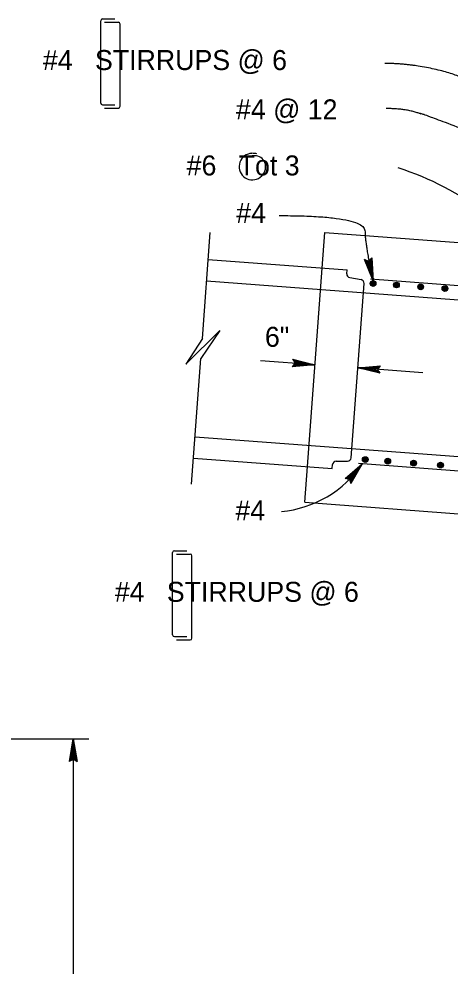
# Model space of a CAD drawing. Extents: x -879 to 881, y -471 to 715.
# Drawn here: x -316.4 to -165.4, y -102.7 to 229 of the extents above; entities that cross this region are included whole.
import ezdxf

# ---------------------------------------------------------------- set-up
doc = ezdxf.new("R2010")
doc.units = 0
for name, color, linetype in [('align_CULVERT', 7, 'Continuous'), ('align_CULVERT-anno', 7, 'Continuous'), ('str_Reinforcement-A', 7, 'Continuous')]:
    doc.layers.add(name, color=color, linetype=linetype)

msp = doc.modelspace()

# ---------------------------------------------------------------- linework, layer by layer
at = {"layer": 'align_CULVERT'}
for p, q in [((-210.18, 141.74), (-209.25, 154.21)), ((-209.25, 154.21), (-144.27, 149.36)), ((-250.07, 144.71), (-201.45, 141.09)), ((-215.36, 72.2), (-210.18, 141.74)), ((-201.56, 139.72), (-201.45, 141.09)), ((-250.63, 137.23), (-124.27, 127.82)), ((-200.53, 138.4), (-196.57, 137.7)), ((-200.09, 75.33), (-195.54, 136.38)), ((-254.69, 82.65), (-124.27, 72.93)), ((-255.25, 75.17), (-206.64, 71.54)), ((-205.32, 74.07), (-201.3, 74.17)), ((-216.29, 59.73), (-215.36, 72.2)), ((-206.64, 71.54), (-206.53, 72.91)), ((-216.29, 59.73), (-144.27, 54.36))]:
    msp.add_line(p, q, dxfattribs=at)
for centre, start, end in [((-200.31, 139.63), 175.7981, 259.9275), ((-196.78, 136.47), 355.7976, 80.053), ((-205.29, 72.82), 91.4751, 175.8278), ((-201.33, 75.42), 271.4629, 355.7335)]:
    msp.add_arc(centre, 1.25, start, end, dxfattribs=at)
at = {"layer": 'align_CULVERT-anno'}
for p, q in [((-252.12, 117.12), (-249.36, 154.16)), ((-194.66, 144.44), (-195.39, 144.69)), ((-192.34, 137.31), (-195.39, 144.69)), ((-192.34, 137.31), (-195.03, 144.57)), ((-194.66, 144.44), (-192.34, 137.31)), ((-193.93, 144.2), (-194.66, 144.44)), ((-194.29, 144.32), (-192.34, 137.31)), ((-193.38, 144.74), (-193.93, 144.2)), ((-193.93, 144.2), (-192.34, 137.31)), ((-192.34, 137.31), (-193.65, 144.47)), ((-193.38, 144.74), (-192.83, 145.28)), ((-192.34, 137.31), (-193.38, 144.74)), ((-193.1, 145.01), (-192.34, 137.31)), ((-192.83, 145.28), (-192.34, 137.31)), ((-257.92, 108.1), (-246.02, 119.86)), ((-246.02, 119.86), (-252.65, 110.12)), ((-252.12, 117.12), (-257.92, 108.1)), ((-255.93, 66.02), (-252.65, 110.12)), ((-220.1, 109.1), (-220.46, 109.78)), ((-220.46, 109.78), (-212.7, 107.89)), ((-220.28, 109.44), (-212.7, 107.89)), ((-212.7, 107.89), (-231.8, 109.31)), ((-212.7, 107.89), (-220.65, 107.16)), ((-220.2, 107.79), (-220.65, 107.16)), ((-212.7, 107.89), (-220.43, 107.47)), ((-219.75, 108.41), (-220.2, 107.79)), ((-220.2, 107.79), (-212.7, 107.89)), ((-212.7, 107.89), (-220.1, 109.1)), ((-220.1, 109.1), (-219.75, 108.41)), ((-219.97, 108.1), (-212.7, 107.89)), ((-212.7, 107.89), (-219.93, 108.75)), ((-219.75, 108.41), (-212.7, 107.89)), ((-197.74, 106.77), (-189.79, 107.5)), ((-197.74, 106.77), (-190.02, 107.19)), ((-190.24, 106.87), (-197.74, 106.77)), ((-174.91, 105.07), (-197.74, 106.77)), ((-190.7, 106.25), (-197.74, 106.77)), ((-189.99, 104.88), (-197.74, 106.77)), ((-197.74, 106.77), (-190.34, 105.56)), ((-190.16, 105.22), (-197.74, 106.77)), ((-197.74, 106.77), (-190.52, 105.9)), ((-190.47, 106.56), (-197.74, 106.77)), ((-190.7, 106.25), (-190.24, 106.87)), ((-190.34, 105.56), (-190.7, 106.25)), ((-190.24, 106.87), (-189.79, 107.5)), ((-190.34, 105.56), (-189.99, 104.88)), ((-202.18, 68.01), (-196.13, 73.23)), ((-201.79, 67.95), (-196.13, 73.23)), ((-196.13, 73.23), (-201.41, 67.9)), ((-196.13, 73.23), (-201.03, 67.85)), ((-200.65, 67.79), (-196.13, 73.23)), ((-200.52, 67.43), (-196.13, 73.23)), ((-200.4, 67.06), (-196.13, 73.23)), ((-196.13, 73.23), (-200.28, 66.69)), ((-196.13, 73.23), (-200.15, 66.33)), ((-201.41, 67.9), (-202.18, 68.01)), ((-201.41, 67.9), (-200.65, 67.79)), ((-200.65, 67.79), (-200.4, 67.06)), ((-200.4, 67.06), (-200.15, 66.33)), ((-406.27, -23.12), (-291.86, -23.12)), ((-298.64, -31), (-297.32, -23.12)), ((-298.31, -30.79), (-297.32, -23.12)), ((-297.32, -23.12), (-297.98, -30.59)), ((-297.32, -23.12), (-297.65, -30.39)), ((-297.32, -23.12), (-297.32, -232.98)), ((-297.32, -30.19), (-297.32, -23.12)), ((-297.32, -23.12), (-296.01, -31)), ((-296.66, -30.59), (-297.32, -23.12)), ((-296.99, -30.39), (-297.32, -23.12)), ((-297.32, -23.12), (-296.34, -30.79)), ((-297.98, -30.59), (-298.64, -31)), ((-297.98, -30.59), (-297.32, -30.19)), ((-297.32, -30.19), (-296.66, -30.59)), ((-296.66, -30.59), (-296.01, -31))]:
    msp.add_line(p, q, dxfattribs=at)
for centre, radius, start, end in [((-234.63, 177.26), 4.64, 91.8537, 6.1379), ((-233.99, 176.6), 4.49, 73.1751, 124.5601), ((-234.7, 174.01), 7.9, 77.7395, 90.5395), ((-233.69, 177.33), 3.7, 3.3185, 74.263), ((-215.59, 77.45), 104.38, 33.9575, 72.1129), ((-227.77, 94.5), 38.12, 274.9698, 326.0883)]:
    msp.add_arc(centre, radius, start, end, dxfattribs=at)
for points in [[(-126.88, 189.15), (-136.98, 191.54), (-145.46, 195.36), (-153.45, 204.07), (-162.36, 209.46), (-179.55, 213.35), (-188.27, 213.39)], [(-128.11, 165.22), (-129.8, 171.46), (-133.89, 176.74), (-136.26, 178.82), (-147.33, 185.32), (-174.72, 195.54), (-174.19, 195.32), (-181.77, 197.56), (-187.77, 197.58)], [(-225.24, 160.11), (-195.35, 160.11), (-195.07, 149.29), (-192.34, 137.31)]]:
    msp.add_open_spline(points, degree=2, dxfattribs=at)
at = {"layer": 'str_Reinforcement-A'}
for p, q in [((-287.07, 228.97), (-282.77, 228.97)), ((-287.7, 199.53), (-287.7, 228.35)), ((-286.38, 227.8), (-281.55, 227.8)), ((-280.92, 198.37), (-280.92, 227.31)), ((-287.07, 198.9), (-282.77, 198.9)), ((-286.38, 197.74), (-281.55, 197.74)), ((-193.28, 137.97), (-125.77, 132.94)), ((-197.46, 73.37), (-126.97, 68.12)), ((-262.55, 13.33), (-262.55, 42.14)), ((-261.92, 42.76), (-257.62, 42.76)), ((-261.23, 41.6), (-256.4, 41.6)), ((-255.77, 12.16), (-255.77, 41.1)), ((-261.92, 12.7), (-257.62, 12.7)), ((-261.23, 11.54), (-256.4, 11.54))]:
    msp.add_line(p, q, dxfattribs=at)
for centre, radius in [((-192.34, 136.31), 1), ((-192.34, 136.31), 0.95), ((-192.34, 136.31), 0.9), ((-192.34, 136.31), 0.85), ((-192.34, 136.31), 0.8), ((-192.34, 136.31), 0.75), ((-192.34, 136.31), 0.7), ((-192.34, 136.31), 0.65), ((-192.34, 136.31), 0.6), ((-192.34, 136.31), 0.55), ((-192.34, 136.31), 0.5), ((-192.34, 136.31), 0.45), ((-192.34, 136.31), 0.4), ((-192.34, 136.31), 0.35), ((-192.34, 136.31), 0.3), ((-192.34, 136.31), 0.25), ((-192.34, 136.31), 0.2), ((-184.17, 135.81), 1), ((-184.17, 135.81), 0.95), ((-184.17, 135.81), 0.9), ((-184.17, 135.81), 0.85), ((-184.17, 135.81), 0.8), ((-184.17, 135.81), 0.75), ((-184.17, 135.81), 0.7), ((-184.17, 135.81), 0.65), ((-184.17, 135.81), 0.6), ((-184.17, 135.81), 0.55), ((-184.17, 135.81), 0.5), ((-184.17, 135.81), 0.45), ((-184.17, 135.81), 0.4), ((-184.17, 135.81), 0.35), ((-184.17, 135.81), 0.3), ((-184.17, 135.81), 0.25), ((-184.17, 135.81), 0.2), ((-175.69, 135.12), 1), ((-175.69, 135.12), 0.95), ((-175.69, 135.12), 0.9), ((-175.69, 135.12), 0.85), ((-175.69, 135.12), 0.8), ((-175.69, 135.12), 0.75), ((-175.69, 135.12), 0.7), ((-175.69, 135.12), 0.65), ((-175.69, 135.12), 0.6), ((-175.69, 135.12), 0.55), ((-175.69, 135.12), 0.5), ((-175.69, 135.12), 0.45), ((-175.69, 135.12), 0.4), ((-175.69, 135.12), 0.35), ((-175.69, 135.12), 0.3), ((-175.69, 135.12), 0.25), ((-175.69, 135.12), 0.2), ((-167.2, 134.55), 1), ((-167.2, 134.55), 0.95), ((-167.2, 134.55), 0.9), ((-167.2, 134.55), 0.85), ((-167.2, 134.55), 0.8), ((-167.2, 134.55), 0.75), ((-167.2, 134.55), 0.7), ((-167.2, 134.55), 0.65), ((-167.2, 134.55), 0.6), ((-167.2, 134.55), 0.55), ((-167.2, 134.55), 0.5), ((-167.2, 134.55), 0.45), ((-167.2, 134.55), 0.4), ((-167.2, 134.55), 0.35), ((-167.2, 134.55), 0.3), ((-167.2, 134.55), 0.25), ((-167.2, 134.55), 0.2), ((-195.11, 74.68), 1), ((-195.11, 74.68), 0.95), ((-195.11, 74.68), 0.9), ((-195.11, 74.68), 0.85), ((-195.11, 74.68), 0.8), ((-195.11, 74.68), 0.75), ((-195.11, 74.68), 0.7), ((-195.11, 74.68), 0.65), ((-195.11, 74.68), 0.6), ((-195.11, 74.68), 0.55), ((-195.11, 74.68), 0.5), ((-195.11, 74.68), 0.45), ((-195.11, 74.68), 0.4), ((-195.11, 74.68), 0.35), ((-195.11, 74.68), 0.3), ((-195.11, 74.68), 0.25), ((-195.11, 74.68), 0.2), ((-187.22, 74.12), 1), ((-187.22, 74.12), 0.95), ((-187.22, 74.12), 0.9), ((-187.22, 74.12), 0.85), ((-187.22, 74.12), 0.8), ((-187.22, 74.12), 0.75), ((-187.22, 74.12), 0.7), ((-187.22, 74.12), 0.65), ((-187.22, 74.12), 0.6), ((-187.22, 74.12), 0.55), ((-187.22, 74.12), 0.5), ((-187.22, 74.12), 0.45), ((-187.22, 74.12), 0.4), ((-187.22, 74.12), 0.35), ((-187.22, 74.12), 0.3), ((-187.22, 74.12), 0.25), ((-187.22, 74.12), 0.2), ((-178.18, 73.43), 1), ((-178.18, 73.43), 0.95), ((-178.18, 73.43), 0.9), ((-178.18, 73.43), 0.85), ((-178.18, 73.43), 0.8), ((-178.18, 73.43), 0.75), ((-178.18, 73.43), 0.7), ((-178.18, 73.43), 0.65), ((-178.18, 73.43), 0.6), ((-178.18, 73.43), 0.55), ((-178.18, 73.43), 0.5), ((-178.18, 73.43), 0.45), ((-178.18, 73.43), 0.4), ((-178.18, 73.43), 0.35), ((-178.18, 73.43), 0.3), ((-178.18, 73.43), 0.25), ((-178.18, 73.43), 0.2), ((-168.76, 72.73), 1), ((-168.76, 72.73), 0.95), ((-168.76, 72.73), 0.9), ((-168.76, 72.73), 0.85), ((-168.76, 72.73), 0.8), ((-168.76, 72.73), 0.75), ((-168.76, 72.73), 0.7), ((-168.76, 72.73), 0.65), ((-168.76, 72.73), 0.6), ((-168.76, 72.73), 0.55), ((-168.76, 72.73), 0.5), ((-168.76, 72.73), 0.45), ((-168.76, 72.73), 0.4), ((-168.76, 72.73), 0.35), ((-168.76, 72.73), 0.3), ((-168.76, 72.73), 0.25), ((-168.76, 72.73), 0.2)]:
    msp.add_circle(centre, radius, dxfattribs=at)
for centre, start, end in [((-287.07, 228.34), 90, 180), ((-281.55, 227.18), 0, 90), ((-287.07, 199.53), 180, 270), ((-281.55, 198.37), 270, 360), ((-261.92, 42.14), 90, 180), ((-256.4, 40.97), 0, 90), ((-261.92, 13.33), 180, 270), ((-256.4, 12.16), 270, 360)]:
    msp.add_arc(centre, 0.625, start, end, dxfattribs=at)

# ---------------------------------------------------------------- texts
at = {"layer": 'align_CULVERT-anno'}
for s, p in [('#4   STIRRUPS @ 6', (-307.95, 211.07)), ('#4 @ 12', (-240.35, 193.8)), ('#6   Tot 3  ', (-257.63, 174.17)), ('#4', (-240.28, 157.52)), ('6"', (-230.23, 114.16)), ('#4', (-240.57, 53.37)), ('#4   STIRRUPS @ 6', (-282.8, 24.87))]:
    msp.add_text(s, height=7, dxfattribs=at).set_placement(p)

doc.saveas('drawing.dxf')
